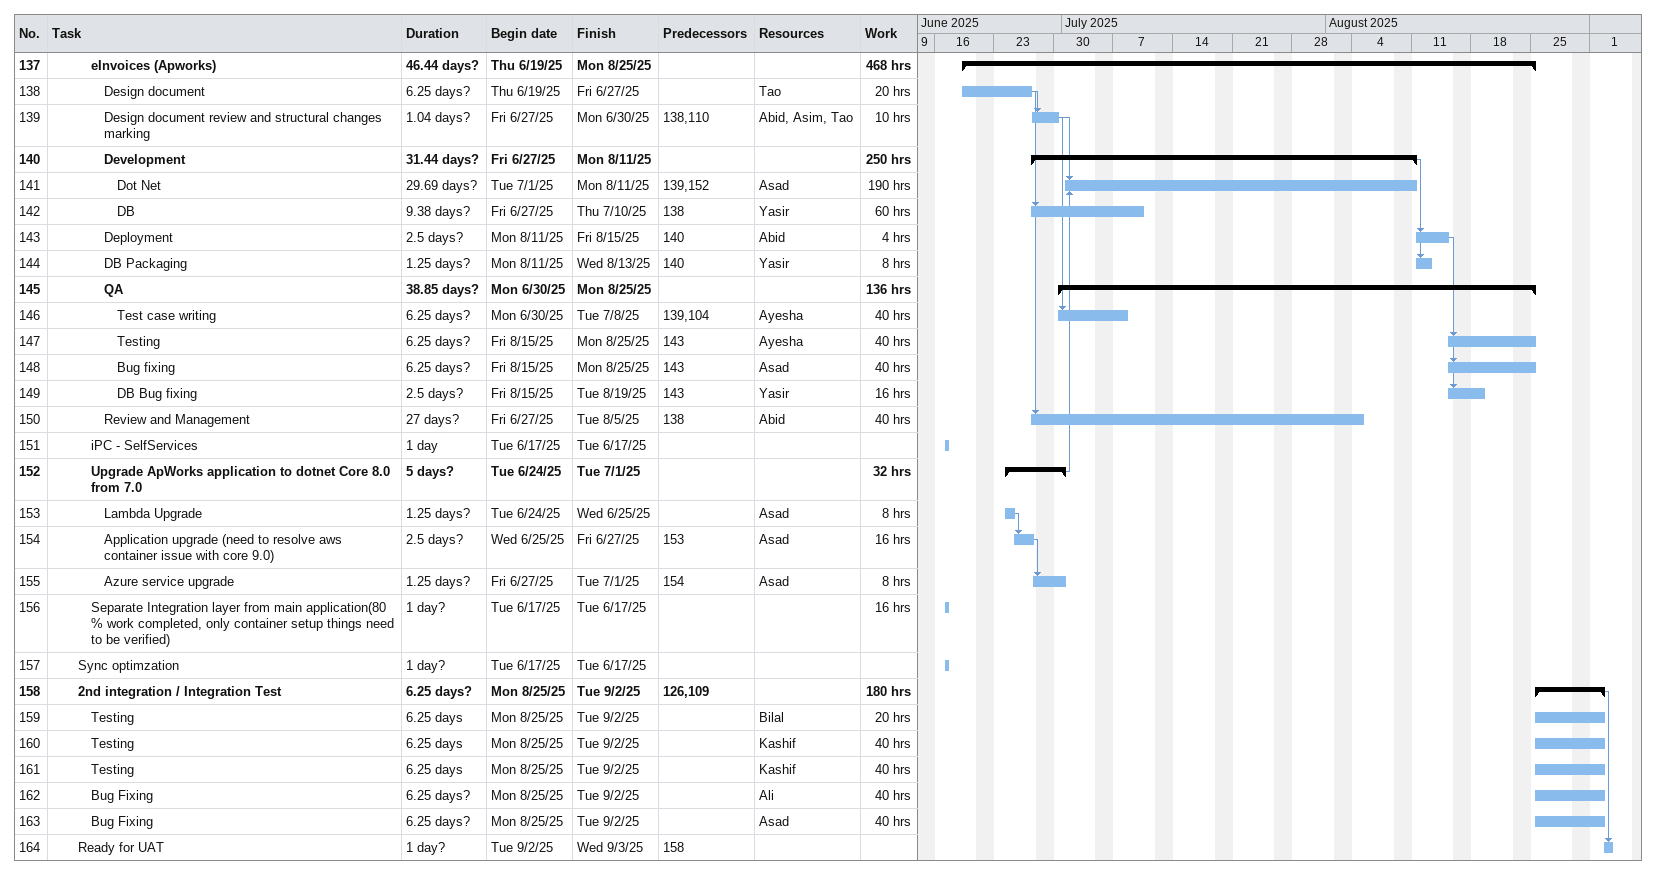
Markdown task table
| ID | Level | Task | Duration | Start | Finish | Predecessors | Resources | Work (h) |
|---|---|---|---|---|---|---|---|---|
| 137 | 4 | **eInvoices (Apworks)** | 46.44d? | 2025-06-19 | 2025-08-25 |  |  | 468 |
| 138 | 5 | Design document | 6.25d? | 2025-06-19 | 2025-06-27 |  | Tao | 20 |
| 139 | 5 | Design document review and structural changes marking | 1.04d? | 2025-06-27 | 2025-06-30 | 138, 110 | Abid, Asim, Tao | 10 |
| 140 | 5 | **Development** | 31.44d? | 2025-06-27 | 2025-08-11 |  |  | 250 |
| 141 | 6 | Dot Net | 29.69d? | 2025-07-01 | 2025-08-11 | 139, 152 | Asad | 190 |
| 142 | 6 | DB | 9.38d? | 2025-06-27 | 2025-07-10 | 138 | Yasir | 60 |
| 143 | 5 | Deployment | 2.5d? | 2025-08-11 | 2025-08-15 | 140 | Abid | 4 |
| 144 | 5 | DB Packaging | 1.25d? | 2025-08-11 | 2025-08-13 | 140 | Yasir | 8 |
| 145 | 5 | **QA** | 38.85d? | 2025-06-30 | 2025-08-25 |  |  | 136 |
| 146 | 6 | Test case writing | 6.25d? | 2025-06-30 | 2025-07-08 | 139, 104 | Ayesha | 40 |
| 147 | 6 | Testing | 6.25d? | 2025-08-15 | 2025-08-25 | 143 | Ayesha | 40 |
| 148 | 6 | Bug fixing | 6.25d? | 2025-08-15 | 2025-08-25 | 143 | Asad | 40 |
| 149 | 6 | DB Bug fixing | 2.5d? | 2025-08-15 | 2025-08-19 | 143 | Yasir | 16 |
| 150 | 5 | Review and Management | 27d? | 2025-06-27 | 2025-08-05 | 138 | Abid | 40 |
| 151 | 4 | iPC - SelfServices | 1d | 2025-06-17 | 2025-06-17 |  |  |  |
| 152 | 4 | **Upgrade ApWorks application to dotnet Core 8.0 from 7.0** | 5d? | 2025-06-24 | 2025-07-01 |  |  | 32 |
| 153 | 5 | Lambda Upgrade | 1.25d? | 2025-06-24 | 2025-06-25 |  | Asad | 8 |
| 154 | 5 | Application upgrade (need to resolve aws container issue with core 9.0) | 2.5d? | 2025-06-25 | 2025-06-27 | 153 | Asad | 16 |
| 155 | 5 | Azure service upgrade | 1.25d? | 2025-06-27 | 2025-07-01 | 154 | Asad | 8 |
| 156 | 4 | Separate Integration layer from main application(80 % work completed, only container setup things need to be verified) | 1d? | 2025-06-17 | 2025-06-17 |  |  | 16 |
| 157 | 3 | Sync optimzation | 1d? | 2025-06-17 | 2025-06-17 |  |  |  |
| 158 | 3 | **2nd integration / Integration Test** | 6.25d? | 2025-08-25 | 2025-09-02 | 126, 109 |  | 180 |
| 159 | 4 | Testing | 6.25d | 2025-08-25 | 2025-09-02 |  | Bilal | 20 |
| 160 | 4 | Testing | 6.25d | 2025-08-25 | 2025-09-02 |  | Kashif | 40 |
| 161 | 4 | Testing | 6.25d | 2025-08-25 | 2025-09-02 |  | Kashif | 40 |
| 162 | 4 | Bug Fixing | 6.25d? | 2025-08-25 | 2025-09-02 |  | Ali | 40 |
| 163 | 4 | Bug Fixing | 6.25d? | 2025-08-25 | 2025-09-02 |  | Asad | 40 |
| 164 | 3 | Ready for UAT | 1d? | 2025-09-02 | 2025-09-03 | 158 |  |  |
